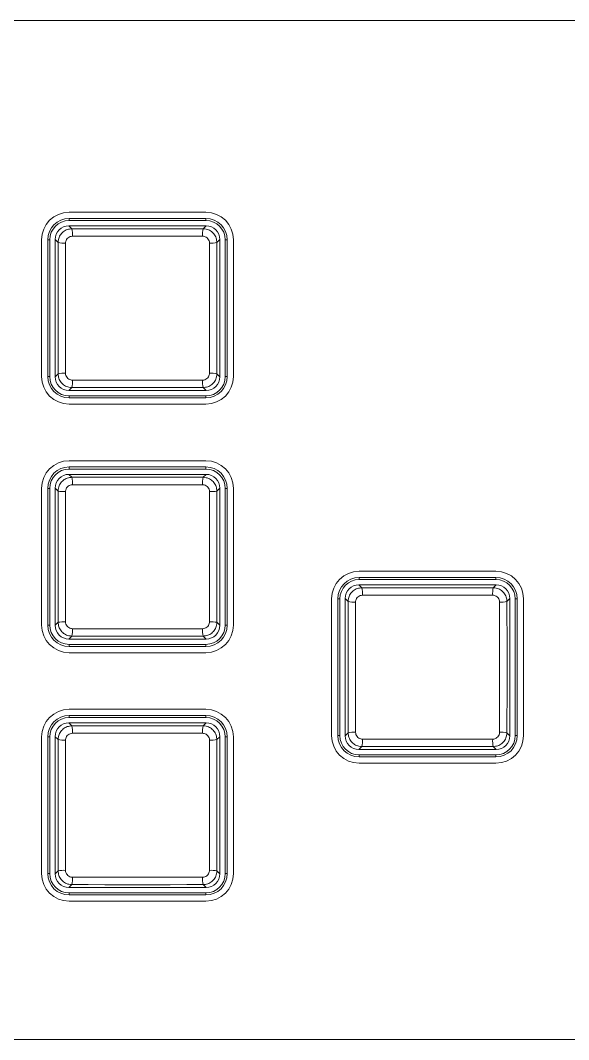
# Model space of a CAD drawing. Header units: millimetres. Extents: x 69 to 580, y 43 to 425.
# Drawn here: x 103.71 to 123.56, y 124.94 to 161.85 of the extents above; entities that cross this region are included whole.
import ezdxf

# ---------------------------------------------------------------- set-up
doc = ezdxf.new("R2010")
doc.units = ezdxf.units.MM

msp = doc.modelspace()

# ---------------------------------------------------------------- linework, layer by layer
at = {"color": 7, "linetype": 'Continuous', "lineweight": 15}
for p, q in [((76.5026, 161.8518), (145.5276, 161.8518)), ((110.4276, 154.9049), (105.4776, 154.9049)), ((105.4776, 154.6799), (110.4276, 154.6799)), ((105.4776, 154.6049), (105.4776, 154.6799)), ((110.4276, 154.6049), (110.4276, 154.6799)), ((105.4697, 154.4124), (105.5775, 154.3046)), ((105.4697, 154.4124), (110.4354, 154.4124)), ((110.4276, 154.6049), (105.4776, 154.6049)), ((110.3276, 154.3046), (110.4354, 154.4124)), ((105.0778, 153.8049), (104.97, 153.9127)), ((104.97, 148.947), (104.97, 153.9127)), ((110.9351, 153.9127), (110.8273, 153.8049)), ((110.9351, 153.9127), (110.9351, 148.947)), ((104.4776, 153.9049), (104.4776, 148.9549)), ((104.7026, 148.9549), (104.7026, 153.9049)), ((104.7026, 153.9049), (104.7776, 153.9049)), ((104.7776, 153.9049), (104.7776, 148.9549)), ((111.1276, 148.9549), (111.1276, 153.9049)), ((111.1276, 153.9049), (111.2026, 153.9049)), ((111.2026, 153.9049), (111.2026, 148.9549)), ((111.4276, 148.9549), (111.4276, 153.9049)), ((104.7026, 148.9549), (104.7776, 148.9549)), ((104.97, 148.947), (105.0778, 149.0548)), ((110.8273, 149.0548), (110.9351, 148.947)), ((111.1276, 148.9549), (111.2026, 148.9549)), ((105.5775, 148.5551), (105.4697, 148.4473)), ((110.4354, 148.4473), (105.4697, 148.4473)), ((110.4354, 148.4473), (110.3276, 148.5551)), ((105.4776, 148.1799), (105.4776, 148.2549)), ((105.4776, 148.2549), (110.4276, 148.2549)), ((110.4276, 148.1799), (105.4776, 148.1799)), ((110.4276, 148.1799), (110.4276, 148.2549)), ((105.4776, 147.9549), (110.4276, 147.9549)), ((110.4276, 145.9049), (105.4776, 145.9049)), ((105.4776, 145.6799), (110.4276, 145.6799)), ((105.4776, 145.6049), (105.4776, 145.6799)), ((110.4276, 145.6049), (105.4776, 145.6049)), ((110.4276, 145.6049), (110.4276, 145.6799)), ((105.4697, 145.4124), (105.5775, 145.3046)), ((105.4697, 145.4124), (110.4354, 145.4124)), ((110.3276, 145.3046), (110.4354, 145.4124)), ((104.4776, 144.9049), (104.4776, 139.9549)), ((104.7026, 139.9549), (104.7026, 144.9049)), ((104.7026, 144.9049), (104.7776, 144.9049)), ((104.7776, 144.9049), (104.7776, 139.9549)), ((105.0778, 144.8049), (104.97, 144.9127)), ((104.97, 139.947), (104.97, 144.9127)), ((110.9351, 144.9127), (110.8273, 144.8049)), ((110.9351, 144.9127), (110.9351, 139.947)), ((111.1276, 139.9549), (111.1276, 144.9049)), ((111.1276, 144.9049), (111.2026, 144.9049)), ((111.2026, 144.9049), (111.2026, 139.9549)), ((111.4276, 139.9549), (111.4276, 144.9049)), ((120.9276, 141.9028), (115.9776, 141.9028)), ((115.9697, 141.4124), (116.0775, 141.3046)), ((115.9697, 141.4124), (120.9354, 141.4124)), ((115.9776, 141.6778), (120.9276, 141.6778)), ((115.9776, 141.6028), (115.9776, 141.6778)), ((120.9276, 141.6028), (115.9776, 141.6028)), ((120.8276, 141.3046), (120.9354, 141.4124)), ((120.9276, 141.6028), (120.9276, 141.6778)), ((114.9776, 140.9028), (114.9776, 135.9528)), ((115.2026, 135.9528), (115.2026, 140.9028)), ((115.2026, 140.9028), (115.2776, 140.9028)), ((115.2776, 140.9028), (115.2776, 135.9528)), ((115.5778, 140.8049), (115.47, 140.9127)), ((115.47, 135.947), (115.47, 140.9127)), ((121.4351, 140.9127), (121.3273, 140.8049)), ((121.4351, 140.9127), (121.4351, 135.947)), ((121.6276, 135.9528), (121.6276, 140.9028)), ((121.6276, 140.9028), (121.7026, 140.9028)), ((121.7026, 140.9028), (121.7026, 135.9528)), ((121.9276, 135.9528), (121.9276, 140.9028)), ((104.7026, 139.9549), (104.7776, 139.9549)), ((104.97, 139.947), (105.0778, 140.0548)), ((110.8273, 140.0548), (110.9351, 139.947)), ((111.1276, 139.9549), (111.2026, 139.9549)), ((105.5775, 139.5551), (105.4697, 139.4473)), ((110.4354, 139.4473), (110.3276, 139.5551)), ((110.4354, 139.4473), (105.4697, 139.4473)), ((105.4776, 139.1799), (105.4776, 139.2549)), ((105.4776, 139.2549), (110.4276, 139.2549)), ((110.4276, 139.1799), (105.4776, 139.1799)), ((110.4276, 139.1799), (110.4276, 139.2549)), ((105.4776, 138.9549), (110.4276, 138.9549)), ((110.4276, 136.9049), (105.4776, 136.9049)), ((105.4776, 136.6799), (110.4276, 136.6799)), ((105.4776, 136.6049), (105.4776, 136.6799)), ((110.4276, 136.6049), (105.4776, 136.6049)), ((110.4276, 136.6049), (110.4276, 136.6799)), ((105.4697, 136.4124), (105.5775, 136.3046)), ((105.4697, 136.4124), (110.4354, 136.4124)), ((110.3276, 136.3046), (110.4354, 136.4124)), ((104.4776, 135.9049), (104.4776, 130.9549)), ((104.7026, 130.9549), (104.7026, 135.9049)), ((104.7026, 135.9049), (104.7776, 135.9049)), ((104.7776, 135.9049), (104.7776, 130.9549)), ((105.0778, 135.8049), (104.97, 135.9127)), ((104.97, 130.947), (104.97, 135.9127)), ((110.9351, 135.9127), (110.8273, 135.8049)), ((110.9351, 135.9127), (110.9351, 130.947)), ((111.1276, 130.9549), (111.1276, 135.9049)), ((111.1276, 135.9049), (111.2026, 135.9049)), ((111.2026, 135.9049), (111.2026, 130.9549)), ((111.4276, 130.9549), (111.4276, 135.9049)), ((115.2026, 135.9528), (115.2776, 135.9528)), ((115.47, 135.947), (115.5778, 136.0548)), ((121.3273, 136.0548), (121.4351, 135.947)), ((121.6276, 135.9528), (121.7026, 135.9528)), ((116.0775, 135.5551), (115.9697, 135.4473)), ((120.9354, 135.4473), (120.8276, 135.5551)), ((120.9354, 135.4473), (115.9697, 135.4473)), ((115.9776, 135.1778), (115.9776, 135.2528)), ((115.9776, 135.2528), (120.9276, 135.2528)), ((120.9276, 135.1778), (115.9776, 135.1778)), ((120.9276, 135.1778), (120.9276, 135.2528)), ((115.9776, 134.9528), (120.9276, 134.9528)), ((104.97, 130.947), (105.0778, 131.0548)), ((110.8273, 131.0548), (110.9351, 130.947)), ((104.7026, 130.9549), (104.7776, 130.9549)), ((111.1276, 130.9549), (111.2026, 130.9549)), ((105.5775, 130.5551), (105.4697, 130.4473)), ((110.4354, 130.4473), (105.4697, 130.4473)), ((110.4354, 130.4473), (110.3276, 130.5551)), ((105.4776, 130.1799), (105.4776, 130.2549)), ((105.4776, 130.2549), (110.4276, 130.2549)), ((110.4276, 130.1799), (105.4776, 130.1799)), ((105.4776, 129.9549), (110.4276, 129.9549)), ((110.4276, 130.1799), (110.4276, 130.2549)), ((145.5276, 124.9428), (76.5026, 124.9428))]:
    msp.add_line(p, q, dxfattribs=at)
at = {"color": 7, "linetype": 'Continuous', "lineweight": 15, "flags": 128}
for points in [[(105.5775, 154.3046), (106.1707, 154.3058), (106.7644, 154.3067), (107.3584, 154.3072), (107.9526, 154.3074), (108.5468, 154.3072), (109.1408, 154.3067), (109.7345, 154.3058), (110.3276, 154.3046)], [(110.3108, 154.0361), (109.7218, 154.0374), (109.1324, 154.0382), (108.5426, 154.0388), (107.9526, 154.0389), (107.3626, 154.0388), (106.7728, 154.0382), (106.1833, 154.0374), (105.5944, 154.0361)], [(105.0778, 149.0548), (105.0766, 149.648), (105.0757, 150.2417), (105.0752, 150.8357), (105.075, 151.4299), (105.0752, 152.0241), (105.0757, 152.6181), (105.0766, 153.2117), (105.0778, 153.8049)], [(105.3463, 153.7881), (105.3451, 153.1991), (105.3442, 152.6096), (105.3437, 152.0198), (105.3435, 151.4299), (105.3437, 150.8399), (105.3442, 150.2501), (105.3451, 149.6606), (105.3463, 149.0717)], [(110.5589, 149.0717), (110.5601, 149.6606), (110.5609, 150.2501), (110.5615, 150.8399), (110.5616, 151.4299), (110.5615, 152.0198), (110.5609, 152.6096), (110.5601, 153.1991), (110.5589, 153.7881)], [(110.8273, 153.8049), (110.8285, 153.2117), (110.8294, 152.6181), (110.8299, 152.0241), (110.8301, 151.4299), (110.8299, 150.8357), (110.8294, 150.2417), (110.8285, 149.648), (110.8273, 149.0548)], [(105.5944, 148.8236), (106.1833, 148.8224), (106.7728, 148.8215), (107.3626, 148.821), (107.9526, 148.8208), (108.5426, 148.821), (109.1324, 148.8215), (109.7218, 148.8224), (110.3108, 148.8236)], [(110.3276, 148.5551), (109.7345, 148.5539), (109.1408, 148.553), (108.5468, 148.5525), (107.9526, 148.5523), (107.3584, 148.5525), (106.7644, 148.553), (106.1707, 148.5539), (105.5775, 148.5551)], [(105.5775, 145.3046), (106.1707, 145.3058), (106.7644, 145.3067), (107.3584, 145.3072), (107.9526, 145.3074), (108.5468, 145.3072), (109.1408, 145.3067), (109.7345, 145.3058), (110.3276, 145.3046)], [(105.0778, 140.0548), (105.0766, 140.648), (105.0757, 141.2417), (105.0752, 141.8357), (105.075, 142.4299), (105.0752, 143.0241), (105.0757, 143.6181), (105.0766, 144.2117), (105.0778, 144.8049)], [(105.3463, 144.7881), (105.3451, 144.1991), (105.3442, 143.6096), (105.3437, 143.0198), (105.3435, 142.4299), (105.3437, 141.8399), (105.3442, 141.2501), (105.3451, 140.6606), (105.3463, 140.0717)], [(110.3108, 145.0361), (109.7218, 145.0374), (109.1324, 145.0382), (108.5426, 145.0388), (107.9526, 145.0389), (107.3626, 145.0388), (106.7728, 145.0382), (106.1833, 145.0374), (105.5944, 145.0361)], [(110.5589, 140.0717), (110.5601, 140.6606), (110.5609, 141.2501), (110.5615, 141.8399), (110.5616, 142.4299), (110.5615, 143.0198), (110.5609, 143.6096), (110.5601, 144.1991), (110.5589, 144.7881)], [(110.8273, 144.8049), (110.8285, 144.2117), (110.8294, 143.6181), (110.8299, 143.0241), (110.8301, 142.4299), (110.8299, 141.8357), (110.8294, 141.2417), (110.8285, 140.648), (110.8273, 140.0548)], [(116.0775, 141.3046), (116.6707, 141.3058), (117.2644, 141.3067), (117.8584, 141.3072), (118.4526, 141.3074), (119.0468, 141.3072), (119.6408, 141.3067), (120.2345, 141.3058), (120.8276, 141.3046)], [(120.8108, 141.0361), (120.2218, 141.0374), (119.6324, 141.0382), (119.0426, 141.0388), (118.4526, 141.0389), (117.8626, 141.0388), (117.2728, 141.0382), (116.6833, 141.0374), (116.0944, 141.0361)], [(115.5778, 136.0548), (115.5766, 136.648), (115.5757, 137.2417), (115.5752, 137.8357), (115.575, 138.4299), (115.5752, 139.0241), (115.5757, 139.6181), (115.5766, 140.2117), (115.5778, 140.8049)], [(115.8463, 140.7881), (115.8451, 140.1991), (115.8442, 139.6096), (115.8437, 139.0198), (115.8435, 138.4299), (115.8437, 137.8399), (115.8442, 137.2501), (115.8451, 136.6606), (115.8463, 136.0717)], [(121.0589, 136.0717), (121.0601, 136.6606), (121.0609, 137.2501), (121.0615, 137.8399), (121.0616, 138.4299), (121.0615, 139.0198), (121.0609, 139.6096), (121.0601, 140.1991), (121.0589, 140.7881)], [(121.3273, 140.8049), (121.3285, 140.2117), (121.3294, 139.6181), (121.3299, 139.0241), (121.3301, 138.4299), (121.3299, 137.8357), (121.3294, 137.2417), (121.3285, 136.648), (121.3273, 136.0548)], [(110.3276, 139.5551), (109.7345, 139.5539), (109.1408, 139.553), (108.5468, 139.5525), (107.9526, 139.5523), (107.3584, 139.5525), (106.7644, 139.553), (106.1707, 139.5539), (105.5775, 139.5551)], [(105.5944, 139.8236), (106.1833, 139.8224), (106.7728, 139.8215), (107.3626, 139.821), (107.9526, 139.8208), (108.5426, 139.821), (109.1324, 139.8215), (109.7218, 139.8224), (110.3108, 139.8236)], [(105.5775, 136.3046), (106.1707, 136.3058), (106.7644, 136.3067), (107.3584, 136.3072), (107.9526, 136.3074), (108.5468, 136.3072), (109.1408, 136.3067), (109.7345, 136.3058), (110.3276, 136.3046)], [(110.3108, 136.0361), (109.7218, 136.0374), (109.1324, 136.0382), (108.5426, 136.0388), (107.9526, 136.0389), (107.3626, 136.0388), (106.7728, 136.0382), (106.1833, 136.0374), (105.5944, 136.0361)], [(105.0778, 131.0548), (105.0766, 131.648), (105.0757, 132.2417), (105.0752, 132.8357), (105.075, 133.4299), (105.0752, 134.0241), (105.0757, 134.6181), (105.0766, 135.2117), (105.0778, 135.8049)], [(105.3463, 135.7881), (105.3451, 135.1991), (105.3442, 134.6096), (105.3437, 134.0198), (105.3435, 133.4299), (105.3437, 132.8399), (105.3442, 132.2501), (105.3451, 131.6606), (105.3463, 131.0717)], [(110.5589, 131.0717), (110.5601, 131.6606), (110.5609, 132.2501), (110.5615, 132.8399), (110.5616, 133.4299), (110.5615, 134.0198), (110.5609, 134.6096), (110.5601, 135.1991), (110.5589, 135.7881)], [(110.8273, 135.8049), (110.8285, 135.2117), (110.8294, 134.6181), (110.8299, 134.0241), (110.8301, 133.4299), (110.8299, 132.8357), (110.8294, 132.2417), (110.8285, 131.648), (110.8273, 131.0548)], [(120.8276, 135.5551), (120.2345, 135.5539), (119.6408, 135.553), (119.0468, 135.5525), (118.4526, 135.5523), (117.8584, 135.5525), (117.2644, 135.553), (116.6707, 135.5539), (116.0775, 135.5551)], [(116.0944, 135.8236), (116.6833, 135.8224), (117.2728, 135.8215), (117.8626, 135.821), (118.4526, 135.8208), (119.0426, 135.821), (119.6324, 135.8215), (120.2218, 135.8224), (120.8108, 135.8236)], [(105.5944, 130.8236), (106.1833, 130.8224), (106.7728, 130.8215), (107.3626, 130.821), (107.9526, 130.8208), (108.5426, 130.821), (109.1324, 130.8215), (109.7218, 130.8224), (110.3108, 130.8236)], [(110.3276, 130.5551), (109.7345, 130.5539), (109.1408, 130.553), (108.5468, 130.5525), (107.9526, 130.5523), (107.3584, 130.5525), (106.7644, 130.553), (106.1707, 130.5539), (105.5775, 130.5551)]]:
    msp.add_lwpolyline(points, dxfattribs=at)
at = {"color": 7, "linetype": 'Continuous', "lineweight": 15}
for centre, radius, start, end in [((105.4776, 153.9049), 1, 90, 180), ((105.4776, 153.9049), 0.775, 90, 180), ((110.4276, 153.9049), 1, 0, 90), ((110.4276, 153.9049), 0.775, 0, 90), ((105.4776, 153.9049), 0.7, 90, 180), ((104.4817, 154.1011), 1.1146, 356.65989, 10.52119), ((111.4223, 154.1012), 1.1134, 169.47139, 183.34753), ((110.4276, 153.9049), 0.7, 0, 90), ((105.2813, 154.9006), 1.1144, 259.47867, 273.34194), ((110.6238, 154.9007), 1.1145, 266.6585, 280.52089), ((105.4776, 148.9549), 1, 180, 270), ((105.4776, 148.9549), 0.775, 180, 270), ((105.4776, 148.9549), 0.7, 180, 270), ((105.2813, 147.9592), 1.1143, 86.65762, 100.52257), ((104.4817, 148.7587), 1.1146, 349.47898, 3.33994), ((111.4223, 148.7586), 1.1134, 176.65264, 190.52844), ((110.4276, 148.9549), 1, 270, 0), ((110.4276, 148.9549), 0.775, 270, 0), ((110.4276, 148.9549), 0.7, 270, 0), ((110.6238, 147.9592), 1.1144, 79.47787, 93.34194), ((105.4776, 144.9049), 1, 90, 180), ((110.4276, 144.9049), 1, 0, 90), ((105.4776, 144.9049), 0.775, 90, 180), ((105.4776, 144.9049), 0.7, 90, 180), ((110.4276, 144.9049), 0.775, 0, 90), ((110.4276, 144.9049), 0.7, 0, 90), ((104.4816, 145.1011), 1.1147, 356.66018, 10.52085), ((111.4223, 145.1012), 1.1135, 169.47173, 183.34724), ((105.2813, 145.9005), 1.1143, 259.47701, 273.34201), ((110.6238, 145.9006), 1.1144, 266.65843, 280.52255), ((115.9776, 140.9028), 1, 90, 180), ((120.9276, 140.9028), 1, 360, 90), ((115.9776, 140.9028), 0.775, 90, 180), ((115.9776, 140.9028), 0.7, 90, 180), ((120.9276, 140.9028), 0.775, 0, 90), ((120.9276, 140.9028), 0.7, 0, 90), ((114.9821, 141.1011), 1.1142, 356.65727, 10.52376), ((121.9231, 141.1011), 1.1142, 169.47624, 183.34273), ((115.7813, 141.9005), 1.1143, 259.47755, 273.34226), ((121.1238, 141.9005), 1.1143, 266.65774, 280.52245), ((105.4776, 139.9549), 1, 180, 270), ((105.4776, 139.9549), 0.775, 180, 270), ((105.4776, 139.9549), 0.7, 180, 270), ((105.2813, 138.9592), 1.1143, 86.65762, 100.52257), ((110.4276, 139.9549), 1, 270, 0), ((110.4276, 139.9549), 0.775, 270, 0), ((110.4276, 139.9549), 0.7, 270, 0), ((110.6238, 138.9592), 1.1144, 79.47787, 93.34194), ((104.4817, 139.7587), 1.1146, 349.47898, 3.33994), ((111.4223, 139.7586), 1.1134, 176.65264, 190.52844), ((105.4776, 135.9049), 1, 90, 180), ((105.4776, 135.9049), 0.775, 90, 180), ((105.4776, 135.9049), 0.7, 90, 180), ((110.4276, 135.9049), 1, 0, 90), ((110.4276, 135.9049), 0.775, 0, 90), ((110.4276, 135.9049), 0.7, 0, 90), ((104.4817, 136.1011), 1.1146, 356.66, 10.52108), ((111.4223, 136.1012), 1.1134, 169.4715, 183.34742), ((115.9776, 135.9528), 1, 180, 270), ((115.9776, 135.9528), 0.775, 180, 270), ((115.9776, 135.9528), 0.7, 180, 270), ((115.7813, 134.9593), 1.1143, 86.65753, 100.52266), ((120.9276, 135.9528), 1, 270, 0), ((120.9276, 135.9528), 0.775, 270, 0), ((120.9276, 135.9528), 0.7, 270, 0), ((121.1238, 134.9593), 1.1143, 79.47734, 93.34247), ((105.2813, 136.9005), 1.1143, 259.47722, 273.3422), ((110.6238, 136.9006), 1.1144, 266.65824, 280.52234), ((114.9821, 135.7586), 1.1142, 349.4762, 3.34274), ((121.9231, 135.7586), 1.1142, 176.65726, 190.5238), ((105.2813, 129.9593), 1.1143, 86.65731, 100.52288), ((110.6238, 129.9592), 1.1143, 79.47756, 93.34225), ((105.4776, 130.9549), 1, 180, 270), ((105.4776, 130.9549), 0.775, 180, 270), ((105.4776, 130.9549), 0.7, 180, 270), ((104.4816, 130.7587), 1.1146, 349.47904, 3.3399), ((111.4223, 130.7586), 1.1134, 176.65268, 190.52838), ((110.4276, 130.9549), 1, 270, 0), ((110.4276, 130.9549), 0.775, 270, 0), ((110.4276, 130.9549), 0.7, 270, 0)]:
    msp.add_arc(centre, radius, start, end, dxfattribs=at)
for centre, major_axis in [((105.4703, 153.9121), (-0.354, 0.354)), ((110.4348, 153.9121), (0.354, 0.354)), ((105.4703, 148.9476), (-0.354, -0.354)), ((110.4348, 148.9476), (0.354, -0.354)), ((105.4703, 144.9121), (-0.354, 0.354)), ((110.4348, 144.9121), (0.354, 0.354)), ((115.9703, 140.9121), (-0.354, 0.354)), ((120.9348, 140.9121), (0.354, 0.354)), ((105.4703, 139.9476), (-0.354, -0.354)), ((110.4348, 139.9476), (0.354, -0.354)), ((105.4703, 135.9121), (-0.354, 0.354)), ((110.4348, 135.9121), (0.354, 0.354)), ((115.9703, 135.9476), (-0.354, -0.354)), ((120.9348, 135.9476), (0.354, -0.354)), ((105.4703, 130.9476), (-0.354, -0.354)), ((110.4348, 130.9476), (0.354, -0.354))]:
    msp.add_ellipse(centre, major_axis=major_axis, ratio=0.9987828, start_param=5.4983961, end_param=7.0679745, dxfattribs=at)
for points, knots in [([(105.0778, 153.8049), (105.0803, 153.8417), (105.0866, 153.9344), (105.1465, 154.0747), (105.2595, 154.2015), (105.4092, 154.2878), (105.5214, 154.299), (105.5775, 154.3046)], [0, 0, 0, 0, 0.1411843, 0.3557835, 0.5704648, 0.7852564, 1, 1, 1, 1]), ([(110.3276, 154.3046), (110.3644, 154.3021), (110.4571, 154.2959), (110.5974, 154.2359), (110.7242, 154.1229), (110.8105, 153.9733), (110.8217, 153.861), (110.8273, 153.8049)], [0, 0, 0, 0, 0.1411839, 0.3557808, 0.5704592, 0.7852553, 1, 1, 1, 1]), ([(105.5944, 154.0361), (105.5665, 154.0333), (105.5108, 154.0277), (105.4366, 153.9849), (105.3805, 153.9219), (105.3507, 153.8523), (105.3475, 153.8063), (105.3463, 153.7881)], [0, 0, 0, 0, 0.2147764, 0.4295447, 0.6442049, 0.8587975, 1, 1, 1, 1]), ([(110.5589, 153.7881), (110.5561, 153.8159), (110.5505, 153.8716), (110.5076, 153.9459), (110.4447, 154.002), (110.375, 154.0318), (110.329, 154.0349), (110.3108, 154.0361)], [0, 0, 0, 0, 0.2147715, 0.4295511, 0.6441871, 0.858804, 1, 1, 1, 1]), ([(105.5775, 148.5551), (105.5408, 148.5576), (105.4481, 148.5639), (105.3078, 148.6238), (105.181, 148.7368), (105.0947, 148.8865), (105.0835, 148.9987), (105.0778, 149.0548)], [0, 0, 0, 0, 0.141184, 0.3557812, 0.570463, 0.7852551, 1, 1, 1, 1]), ([(105.3463, 149.0717), (105.3491, 149.0438), (105.3547, 148.9881), (105.3976, 148.9139), (105.4605, 148.8578), (105.5302, 148.828), (105.5761, 148.8248), (105.5944, 148.8236)], [0, 0, 0, 0, 0.21476537, 0.42953792, 0.64419184, 0.85878632, 1, 1, 1, 1]), ([(110.3108, 148.8236), (110.3386, 148.8264), (110.3943, 148.832), (110.4686, 148.8748), (110.5247, 148.9378), (110.5545, 149.0074), (110.5576, 149.0534), (110.5589, 149.0717)], [0, 0, 0, 0, 0.2147607, 0.4295481, 0.6441944, 0.8587938, 1, 1, 1, 1]), ([(110.8273, 149.0548), (110.8248, 149.018), (110.8186, 148.9254), (110.7586, 148.785), (110.6456, 148.6583), (110.496, 148.572), (110.3837, 148.5607), (110.3276, 148.5551)], [0, 0, 0, 0, 0.1411821, 0.3557839, 0.5704637, 0.7852557, 1, 1, 1, 1]), ([(105.0778, 144.8049), (105.0803, 144.8417), (105.0866, 144.9344), (105.1465, 145.0747), (105.2595, 145.2015), (105.4092, 145.2878), (105.5214, 145.299), (105.5775, 145.3046)], [0, 0, 0, 0, 0.1411823, 0.3557821, 0.570464, 0.785255, 1, 1, 1, 1]), ([(110.3276, 145.3046), (110.3644, 145.3021), (110.4571, 145.2959), (110.5974, 145.2359), (110.7242, 145.1229), (110.8105, 144.9733), (110.8217, 144.861), (110.8273, 144.8049)], [0, 0, 0, 0, 0.1411845, 0.355782, 0.5704626, 0.7852571, 1, 1, 1, 1]), ([(105.5944, 145.0361), (105.5665, 145.0333), (105.5108, 145.0277), (105.4366, 144.9849), (105.3805, 144.9219), (105.3507, 144.8523), (105.3475, 144.8063), (105.3463, 144.7881)], [0, 0, 0, 0, 0.2147756, 0.4295455, 0.6442014, 0.8587932, 1, 1, 1, 1]), ([(110.5589, 144.7881), (110.5561, 144.8159), (110.5505, 144.8716), (110.5076, 144.9459), (110.4447, 145.002), (110.375, 145.0318), (110.329, 145.0349), (110.3108, 145.0361)], [0, 0, 0, 0, 0.2147751, 0.4295494, 0.6441908, 0.8588047, 1, 1, 1, 1]), ([(115.5778, 140.8049), (115.5803, 140.8417), (115.5866, 140.9344), (115.6465, 141.0747), (115.7595, 141.2015), (115.9092, 141.2878), (116.0214, 141.299), (116.0775, 141.3046)], [0, 0, 0, 0, 0.1411814, 0.3557847, 0.5704643, 0.785256, 1, 1, 1, 1]), ([(116.0944, 141.0361), (116.0665, 141.0333), (116.0108, 141.0277), (115.9366, 140.9849), (115.8805, 140.9219), (115.8507, 140.8523), (115.8475, 140.8063), (115.8463, 140.7881)], [0, 0, 0, 0, 0.2147686, 0.4295492, 0.6442011, 0.8587953, 1, 1, 1, 1]), ([(121.0589, 140.7881), (121.0561, 140.8159), (121.0505, 140.8716), (121.0076, 140.9459), (120.9447, 141.002), (120.875, 141.0318), (120.829, 141.0349), (120.8108, 141.0361)], [0, 0, 0, 0, 0.21476881, 0.42954317, 0.6441989, 0.85879519, 1, 1, 1, 1]), ([(120.8276, 141.3046), (120.8644, 141.3021), (120.9571, 141.2959), (121.0974, 141.2359), (121.2242, 141.1229), (121.3105, 140.9733), (121.3217, 140.861), (121.3273, 140.8049)], [0, 0, 0, 0, 0.1411794, 0.3557811, 0.570463, 0.7852573, 1, 1, 1, 1]), ([(105.5775, 139.5551), (105.5408, 139.5576), (105.4481, 139.5639), (105.3078, 139.6238), (105.181, 139.7368), (105.0947, 139.8865), (105.0835, 139.9987), (105.0778, 140.0548)], [0, 0, 0, 0, 0.141184, 0.355781, 0.5704611, 0.7852552, 1, 1, 1, 1]), ([(105.3463, 140.0717), (105.3491, 140.0438), (105.3547, 139.9881), (105.3976, 139.9139), (105.4605, 139.8578), (105.5302, 139.828), (105.5761, 139.8248), (105.5944, 139.8236)], [0, 0, 0, 0, 0.2147652, 0.4295417, 0.6441922, 0.8587865, 1, 1, 1, 1]), ([(110.3108, 139.8236), (110.3386, 139.8264), (110.3943, 139.832), (110.4686, 139.8748), (110.5247, 139.9378), (110.5545, 140.0074), (110.5576, 140.0534), (110.5589, 140.0717)], [0, 0, 0, 0, 0.2147607, 0.4295481, 0.6441944, 0.8587938, 1, 1, 1, 1]), ([(110.8273, 140.0548), (110.8248, 140.018), (110.8186, 139.9254), (110.7586, 139.785), (110.6456, 139.6583), (110.496, 139.572), (110.3837, 139.5607), (110.3276, 139.5551)], [0, 0, 0, 0, 0.1411845, 0.355784, 0.5704638, 0.7852557, 1, 1, 1, 1]), ([(105.0778, 135.8049), (105.0803, 135.8417), (105.0866, 135.9344), (105.1465, 136.0747), (105.2595, 136.2015), (105.4092, 136.2878), (105.5214, 136.299), (105.5775, 136.3046)], [0, 0, 0, 0, 0.1411823, 0.3557832, 0.5704633, 0.7852554, 1, 1, 1, 1]), ([(110.3276, 136.3046), (110.3644, 136.3021), (110.4571, 136.2959), (110.5974, 136.2359), (110.7242, 136.1229), (110.8105, 135.9733), (110.8217, 135.861), (110.8273, 135.8049)], [0, 0, 0, 0, 0.1411841, 0.3557814, 0.5704618, 0.7852561, 1, 1, 1, 1]), ([(105.5944, 136.0361), (105.5665, 136.0333), (105.5108, 136.0277), (105.4366, 135.9849), (105.3805, 135.9219), (105.3507, 135.8523), (105.3475, 135.8063), (105.3463, 135.7881)], [0, 0, 0, 0, 0.2147762, 0.4295451, 0.6442012, 0.8587955, 1, 1, 1, 1]), ([(110.5589, 135.7881), (110.5561, 135.8159), (110.5505, 135.8716), (110.5076, 135.9459), (110.4447, 136.002), (110.375, 136.0318), (110.329, 136.0349), (110.3108, 136.0361)], [0, 0, 0, 0, 0.2147731, 0.42954985, 0.64418993, 0.85880425, 1, 1, 1, 1]), ([(116.0775, 135.5551), (116.0408, 135.5576), (115.9481, 135.5639), (115.8077, 135.6238), (115.681, 135.7368), (115.5947, 135.8865), (115.5835, 135.9987), (115.5778, 136.0548)], [0, 0, 0, 0, 0.1411794, 0.3557849, 0.5704631, 0.7852563, 1, 1, 1, 1]), ([(115.8463, 136.0717), (115.8491, 136.0438), (115.8547, 135.9881), (115.8976, 135.9139), (115.9605, 135.8578), (116.0302, 135.828), (116.0761, 135.8248), (116.0944, 135.8236)], [0, 0, 0, 0, 0.2147686, 0.4295449, 0.6441989, 0.858795, 1, 1, 1, 1]), ([(120.8108, 135.8236), (120.8386, 135.8264), (120.8943, 135.832), (120.9686, 135.8748), (121.0247, 135.9378), (121.0545, 136.0074), (121.0576, 136.0534), (121.0589, 136.0717)], [0, 0, 0, 0, 0.2147687, 0.4295478, 0.6441994, 0.8587956, 1, 1, 1, 1]), ([(121.3273, 136.0548), (121.3248, 136.018), (121.3186, 135.9254), (121.2586, 135.785), (121.1456, 135.6583), (120.996, 135.572), (120.8837, 135.5607), (120.8276, 135.5551)], [0, 0, 0, 0, 0.1411815, 0.355784, 0.5704647, 0.7852602, 1, 1, 1, 1]), ([(105.5775, 130.5551), (105.5408, 130.5576), (105.4481, 130.5639), (105.3078, 130.6238), (105.181, 130.7368), (105.0947, 130.8865), (105.0835, 130.9987), (105.0778, 131.0548)], [0, 0, 0, 0, 0.1411842, 0.3557809, 0.570462, 0.7852562, 1, 1, 1, 1]), ([(105.3463, 131.0717), (105.3491, 131.0438), (105.3547, 130.9881), (105.3976, 130.9139), (105.4605, 130.8578), (105.5302, 130.828), (105.5761, 130.8248), (105.5944, 130.8236)], [0, 0, 0, 0, 0.21476532, 0.42953992, 0.64419219, 0.85878662, 1, 1, 1, 1]), ([(110.3108, 130.8236), (110.3386, 130.8264), (110.3943, 130.832), (110.4686, 130.8748), (110.5247, 130.9378), (110.5545, 131.0074), (110.5576, 131.0534), (110.5589, 131.0717)], [0, 0, 0, 0, 0.21476059, 0.42954951, 0.64419609, 0.85879358, 1, 1, 1, 1]), ([(110.8273, 131.0548), (110.8248, 131.018), (110.8186, 130.9254), (110.7586, 130.785), (110.6456, 130.6583), (110.496, 130.572), (110.3837, 130.5607), (110.3276, 130.5551)], [0, 0, 0, 0, 0.1411834, 0.355783, 0.5704639, 0.7852554, 1, 1, 1, 1])]:
    msp.add_open_spline(points, degree=3, knots=knots, dxfattribs=at)

doc.saveas('drawing.dxf')
